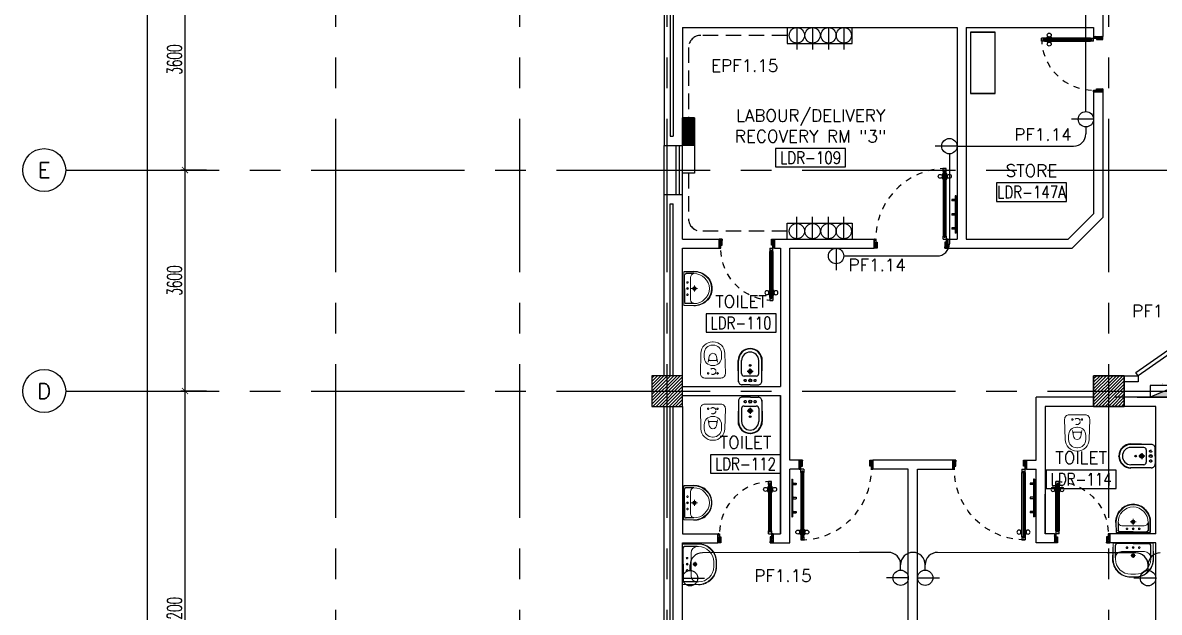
# Model space of a CAD drawing. Extents: x -0.4 to 91.9, y -1.1 to 78.4.
# Drawn here: x -0.35 to 18.17, y 9.35 to 18.95 of the extents above; entities that cross this region are included whole.
import ezdxf
from ezdxf.enums import TextEntityAlignment as Align

# ---------------------------------------------------------------- set-up
doc = ezdxf.new("R2010")
doc.units = 0
doc.header["$MEASUREMENT"] = 0
doc.header["$PDMODE"] = 34
for name, pattern in [('CENTERX2', [4, 2.5, -0.5, 0.5, -0.5]), ('DASHED', [0.75, 0.5, -0.25]), ('HIDDEN', [0.375, 0.25, -0.125]), ('HIDDEN2', [0.1875, 0.125, -0.0625])]:
    doc.linetypes.add(name, pattern=pattern)
doc.layers.get('0').update_dxf_attribs({"color": 11, "linetype": 'CONTINUOUS'})
doc.layers.get('DEFPOINTS').update_dxf_attribs({"color": 11, "linetype": 'CONTINUOUS'})
for name, color, linetype in [('A-TILES', 11, 'CONTINUOUS'), ('AX-CR', 11, 'CONTINUOUS'), ('AX-DIM', 11, 'CONTINUOUS'), ('AX-TXT', 11, 'CONTINUOUS'), ('AXES', 11, 'CENTERX2'), ('COL', 11, 'CONTINUOUS'), ('DOOR', 11, 'CONTINUOUS'), ('E-CLINE', 2, 'CONTINUOUS'), ('E-HLINE', 2, 'HIDDEN'), ('E-PANELBX', 3, 'CONTINUOUS'), ('E-SOCKETS', 4, 'CONTINUOUS'), ('E-TEXT', 4, 'CONTINUOUS'), ('E-WI', 6, 'CONTINUOUS'), ('FIX', 11, 'CONTINUOUS'), ('HAT', 11, 'CONTINUOUS'), ('INSUL', 11, 'CONTINUOUS'), ('NON-MEDICAL', 11, 'CONTINUOUS'), ('RM-BOX', 11, 'CONTINUOUS'), ('RM-NAME', 11, 'CONTINUOUS'), ('RM-NO', 11, 'CONTINUOUS'), ('WALL', 11, 'CONTINUOUS'), ('WIN', 11, 'CONTINUOUS')]:
    doc.layers.add(name, color=color, linetype=linetype)
doc.styles.add('ROMANS', font='ROMANS.shx', dxfattribs={"width": 0.6})
doc.dimstyles.new('STANDARD in', dxfattribs={"dimtxt": 0.24, "dimasz": 0.1, "dimexe": 0.07, "dimexo": 0.05, "dimgap": 0.05, "dimtad": 1, "dimdec": 0, "dimlfac": 1000, "dimzin": 0, "dimdsep": 46, "dimtxsty": 'ROMANS', "dimblk": 'ARCHTICK', "dimcen": 0.05, "dimdle": 0.05, "dimclrd": 7, "dimclre": 7, "dimclrt": 2, "dimadec": 0, "dimazin": 0, "dimtfac": 1, "dimtdec": 0, "dimtmove": 2, "dimatfit": 3, "dimldrblk": 'ARCHTICK', "dimfxl": 0, "dimtolj": 1, "dimtzin": 0, "dimarcsym": 0})

# ---------------------------------------------------------------- blocks, each defined once
blk = doc.blocks.new('*X80')
at = {"color": 0}
for p, q in [((31339, 125473), (31816, 125950)), ((31339, 125526), (31763, 125950)), ((31339, 125579), (31710, 125950)), ((31339, 125632), (31657, 125950)), ((31339, 125685), (31604, 125950)), ((31339, 125738), (31551, 125950)), ((31339, 125791), (31498, 125950)), ((31339, 125844), (31445, 125950)), ((31339, 125897), (31392, 125950)), ((31369, 125450), (31839, 125920)), ((31422, 125450), (31839, 125867)), ((31475, 125450), (31839, 125814)), ((31528, 125450), (31839, 125761)), ((31581, 125450), (31839, 125708)), ((31634, 125450), (31839, 125655)), ((31687, 125450), (31839, 125602)), ((31740, 125450), (31839, 125549)), ((31793, 125450), (31839, 125496))]:
    blk.add_line(p, q, dxfattribs=at)
blk = doc.blocks.new('*X79')
at = {"color": 0}
for p, q in [((24139, 125485), (24604, 125950)), ((24139, 125538), (24551, 125950)), ((24139, 125591), (24498, 125950)), ((24139, 125644), (24445, 125950)), ((24139, 125697), (24392, 125950)), ((24139, 125750), (24338, 125950)), ((24139, 125803), (24285, 125950)), ((24139, 125857), (24232, 125950)), ((24139, 125910), (24179, 125950)), ((24157, 125450), (24639, 125932)), ((24210, 125450), (24639, 125879)), ((24263, 125450), (24639, 125826)), ((24316, 125450), (24639, 125773)), ((24369, 125450), (24639, 125720)), ((24422, 125450), (24639, 125667)), ((24475, 125450), (24639, 125614)), ((24528, 125450), (24639, 125561)), ((24581, 125450), (24639, 125508)), ((24634, 125450), (24639, 125455))]:
    blk.add_line(p, q, dxfattribs=at)
blk = doc.blocks.new('RM1')
at = {"layer": 'RM-BOX'}
blk.add_lwpolyline([(570, -200), (-570, -200), (-570, -500), (570, -500)], close=True, dxfattribs=at)
at = {"layer": 'RM-NAME', "style": 'ROMANS'}
for tag, p in [('ROOMNAME1', (0, 324)), ('ROOMNAME2', (0, 0))]:
    blk.add_attdef(tag, text='', height=200, dxfattribs=at).set_placement(p, align=Align.MIDDLE)
at = {"layer": 'RM-NO', "style": 'ROMANS', "width": 0.8}
blk.add_attdef('ROOMNO', text='', height=200, dxfattribs=at).set_placement((0, -350), align=Align.MIDDLE)
blk = doc.blocks.new('AXL')
at = {"layer": 'AX-CR'}
blk.add_circle((-350, 0), 350, dxfattribs=at)
at = {"layer": 'AX-TXT', "style": 'ROMANS'}
blk.add_attdef('AX', text='', height=250, dxfattribs=at).set_placement((-350, 0), align=Align.MIDDLE)
blk = doc.blocks.new('_ARCHTICK')
at = {"color": 0, "linetype": 'ByBlock', "const_width": 0.15}
blk.add_lwpolyline([(-0.5, -0.5), (0.5, 0.5)], dxfattribs=at)
blk = doc.blocks.new('*D165')
at = {"layer": 'AX-DIM', "color": 7, "lineweight": -2, "ltscale": 0.3}
for p, q in [((1.683, 5.45), (1.683, 64.87)), ((9.805, 64.82), (1.613, 64.82)), ((10.483, 5.5), (1.613, 5.5))]:
    blk.add_line(p, q, dxfattribs=at)
at = {"layer": 'DEFPOINTS', "color": 0, "ltscale": 0.3}
for p in [(1.683, 64.82), (9.855, 64.82), (10.533, 5.5)]:
    blk.add_point(p, dxfattribs=at)
at = {"layer": 'AX-DIM', "color": 7, "lineweight": -2, "ltscale": 0.3, "xscale": 0.1, "yscale": 0.1, "zscale": 0.1}
for p, rotation in [((1.683, 64.82), 90), ((1.683, 5.5), 270)]:
    blk.add_blockref('_ARCHTICK', p, dxfattribs=dict(at, rotation=rotation))
at = {"layer": 'AX-DIM', "color": 2, "ltscale": 0.3, "insert": (1.513, 35.16), "char_height": 0.24, "attachment_point": 5, "rotation": 90, "style": 'ROMANS'}
blk.add_mtext('\\A1;59320', dxfattribs=at)
blk = doc.blocks.new('*D154')
at = {"layer": 'AX-DIM', "color": 7, "lineweight": -2, "ltscale": 0.3}
for p, q in [((2.295, 16.5), (2.295, 20.2)), ((2.645, 20.15), (2.225, 20.15)), ((2.645, 16.55), (2.225, 16.55))]:
    blk.add_line(p, q, dxfattribs=at)
at = {"layer": 'DEFPOINTS', "color": 0, "ltscale": 0.3}
for p in [(2.295, 20.15), (2.695, 20.15), (2.695, 16.55)]:
    blk.add_point(p, dxfattribs=at)
at = {"layer": 'AX-DIM', "color": 7, "lineweight": -2, "ltscale": 0.3, "xscale": 0.1, "yscale": 0.1, "zscale": 0.1}
for p, rotation in [((2.295, 20.15), 90), ((2.295, 16.55), 270)]:
    blk.add_blockref('_ARCHTICK', p, dxfattribs=dict(at, rotation=rotation))
at = {"layer": 'AX-DIM', "color": 2, "ltscale": 0.3, "insert": (2.125, 18.35), "char_height": 0.24, "attachment_point": 5, "rotation": 90, "style": 'ROMANS'}
blk.add_mtext('\\A1;3600', dxfattribs=at)
blk = doc.blocks.new('*D153')
at = {"layer": 'AX-DIM', "color": 7, "lineweight": -2, "ltscale": 0.3}
for p, q in [((2.645, 16.55), (2.225, 16.55)), ((2.295, 12.9), (2.295, 16.6)), ((2.645, 12.95), (2.225, 12.95))]:
    blk.add_line(p, q, dxfattribs=at)
at = {"layer": 'DEFPOINTS', "color": 0, "ltscale": 0.3}
for p in [(2.295, 16.55), (2.695, 16.55), (2.695, 12.95)]:
    blk.add_point(p, dxfattribs=at)
at = {"layer": 'AX-DIM', "color": 7, "lineweight": -2, "ltscale": 0.3, "xscale": 0.1, "yscale": 0.1, "zscale": 0.1}
for p, rotation in [((2.295, 16.55), 90), ((2.295, 12.95), 270)]:
    blk.add_blockref('_ARCHTICK', p, dxfattribs=dict(at, rotation=rotation))
at = {"layer": 'AX-DIM', "color": 2, "ltscale": 0.3, "insert": (2.125, 14.75), "char_height": 0.24, "attachment_point": 5, "rotation": 90, "style": 'ROMANS'}
blk.add_mtext('\\A1;3600', dxfattribs=at)
blk = doc.blocks.new('*D152')
at = {"layer": 'AX-DIM', "color": 7, "lineweight": -2, "ltscale": 0.3}
for p, q in [((2.295, 5.7), (2.295, 13)), ((2.645, 12.95), (2.225, 12.95)), ((2.645, 5.75), (2.225, 5.75))]:
    blk.add_line(p, q, dxfattribs=at)
at = {"layer": 'DEFPOINTS', "color": 0, "ltscale": 0.3}
for p in [(2.295, 12.95), (2.695, 12.95), (2.695, 5.75)]:
    blk.add_point(p, dxfattribs=at)
at = {"layer": 'AX-DIM', "color": 7, "lineweight": -2, "ltscale": 0.3, "xscale": 0.1, "yscale": 0.1, "zscale": 0.1}
for p, rotation in [((2.295, 12.95), 90), ((2.295, 5.75), 270)]:
    blk.add_blockref('_ARCHTICK', p, dxfattribs=dict(at, rotation=rotation))
at = {"layer": 'AX-DIM', "color": 2, "ltscale": 0.3, "insert": (2.125, 9.35), "char_height": 0.24, "attachment_point": 5, "rotation": 90, "style": 'ROMANS'}
blk.add_mtext('\\A1;7200', dxfattribs=at)
blk = doc.blocks.new('COL50')
at = {"layer": 'COL'}
blk.add_lwpolyline([(-250, 250), (-250, -250), (250, -250), (250, 250)], close=True, dxfattribs=at)
blk = doc.blocks.new('DOOR90')
at = {"layer": 'DOOR', "color": 0, "linetype": 'ByBlock'}
for p, q in [((-150, 0), (-150, -25)), ((-150, 0), (0, 0)), ((0, -50), (0, 0)), ((-1000, -25), (-1000, -75)), ((-1000, -75), (-1000, -25)), ((-950, -25), (-1000, -25)), ((-950, -75), (-1000, -75)), ((-970, -42), (-970, -58)), ((-950, -42), (-970, -42)), ((-950, -58), (-970, -58)), ((-950, -25), (-950, -42)), ((-950, -58), (-950, -75)), ((-918, -25), (-918, -18)), ((-828, -18), (-918, -18)), ((-918, -75), (-918, -82)), ((-828, -82), (-918, -82)), ((-905, -18), (-905, -9)), ((-905, -9), (-840, -9)), ((-905, -18), (-840, -18)), ((-905, -82), (-905, -91)), ((-905, -82), (-840, -82)), ((-905, -91), (-840, -91)), ((-840, -18), (-840, -9)), ((-840, -82), (-840, -91)), ((-828, -25), (-828, -18)), ((-828, -75), (-828, -82)), ((-200, -42), (-200, -25)), ((-200, -25), (-150, -25)), ((-180, -42), (-200, -42)), ((-200, -75), (-200, -58)), ((-200, -58), (-180, -58)), ((-150, -75), (-200, -75)), ((-180, -58), (-180, -42)), ((-150, -75), (-150, -25)), ((-150, -25), (-100, -25)), ((-100, -25), (-100, -50)), ((-100, -50), (0, -50)), ((-150, -900), (-150, -875)), ((-150, -875), (-100, -875)), ((0, -900), (-150, -900)), ((-150, -900), (0, -900)), ((-100, -850), (0, -850)), ((-100, -875), (-100, -850)), ((0, -850), (0, -900))]:
    blk.add_line(p, q, dxfattribs=at)
at = {"layer": 'DOOR', "color": 9, "linetype": 'ByBlock'}
for p, q in [((0, -50), (-114, 0)), ((0, -50), (-40, 0)), ((0, -50), (-100, -37)), ((0, -850), (-114, -900)), ((0, -850), (-100, -863)), ((0, -850), (-40, -900))]:
    blk.add_line(p, q, dxfattribs=at)
at = {"layer": 'DOOR', "linetype": 'ByBlock'}
for p, q in [((-200, -25), (-950, -25)), ((-200, -42), (-950, -42)), ((-200, -58), (-950, -58)), ((-950, -75), (-200, -75))]:
    blk.add_line(p, q, dxfattribs=at)
at = {"layer": 'DOOR', "color": 0, "linetype": 'ByBlock'}
for centre in [(-873, 24), (-873, -124)]:
    blk.add_circle(centre, 32.4, dxfattribs=at)
at = {"layer": 'DOOR', "color": 9, "linetype": 'ByBlock'}
for centre, radius, start, end in [((0, -50), 154, 161.1053, 166.2858), ((0, -50), 134, 158.1598, 169.28), ((0, -50), 94.4, 148.0182, 180), ((0, -50), 74.4, 137.7764, 180), ((0, -50), 114, 154.0838, 167.3774), ((0, -50), 54.4, 113.2074, 180), ((0, -50), 34.4, 90, 180), ((0, -50), 14.4, 90, 180), ((0, -850), 154, 193.7142, 198.8947), ((0, -850), 134, 190.72, 201.8402), ((0, -850), 94.4, 180, 211.9818), ((0, -850), 74.4, 180, 222.2236), ((0, -850), 54.4, 180, 246.7926), ((0, -850), 34.4, 180, 270), ((0, -850), 14.4, 180, 270)]:
    blk.add_arc(centre, radius, start, end, dxfattribs=at)
at = {"layer": 'DOOR', "linetype": 'HIDDEN', "ltscale": 0.5}
blk.add_arc((-150, -25), 850, 180, 270, dxfattribs=at)
blk = doc.blocks.new('DOOR100')
at = {"layer": 'DOOR', "color": 0, "linetype": 'ByBlock'}
for p, q in [((-25, 1300), (-75, 1300)), ((-75, 1300), (-25, 1300)), ((-75, 1250), (-75, 1300)), ((-25, 1250), (-25, 1300)), ((-82, 1205), (-91, 1205)), ((-91, 1205), (-91, 1140)), ((-82, 1140), (-91, 1140)), ((-75, 1218), (-82, 1218)), ((-82, 1128), (-82, 1218)), ((-82, 1205), (-82, 1140)), ((-75, 1128), (-82, 1128)), ((-58, 1250), (-75, 1250)), ((-42, 1270), (-58, 1270)), ((-58, 1250), (-58, 1270)), ((-42, 1250), (-42, 1270)), ((-25, 1250), (-42, 1250)), ((-25, 1218), (-18, 1218)), ((-25, 1128), (-18, 1128)), ((-18, 1128), (-18, 1218)), ((-18, 1205), (-9, 1205)), ((-18, 1205), (-18, 1140)), ((-18, 1140), (-9, 1140)), ((-9, 1205), (-9, 1140)), ((-75, 200), (-58, 200)), ((-75, 150), (-75, 200)), ((-58, 200), (-58, 180)), ((-42, 200), (-25, 200)), ((-42, 180), (-42, 200)), ((-25, 200), (-25, 150)), ((-1200, 0), (-1200, 150)), ((-1200, 150), (-1175, 150)), ((-1200, 150), (-1200, 0)), ((-1150, 0), (-1200, 0)), ((-1175, 150), (-1175, 100)), ((-1175, 100), (-1150, 100)), ((-1150, 100), (-1150, 0)), ((-75, 150), (-25, 150)), ((-58, 180), (-42, 180)), ((-50, 100), (-50, 0)), ((-25, 100), (-50, 100)), ((-50, 0), (0, 0)), ((0, 150), (-25, 150)), ((-25, 150), (-25, 100)), ((0, 150), (0, 0))]:
    blk.add_line(p, q, dxfattribs=at)
at = {"layer": 'DOOR', "linetype": 'ByBlock'}
for p, q in [((-75, 1250), (-75, 200)), ((-58, 200), (-58, 1250)), ((-42, 200), (-42, 1250)), ((-25, 200), (-25, 1250)), ((0, 0), (0, 150))]:
    blk.add_line(p, q, dxfattribs=at)
at = {"layer": 'DOOR', "color": 9, "linetype": 'ByBlock'}
for p, q in [((-1150, 0), (-1200, 114)), ((-1150, 0), (-1200, 40)), ((-1150, 0), (-1163, 100)), ((-50, 0), (0, 114)), ((-50, 0), (-37, 100)), ((-50, 0), (0, 40))]:
    blk.add_line(p, q, dxfattribs=at)
at = {"layer": 'DOOR', "color": 0, "linetype": 'ByBlock'}
for centre in [(-124, 1173), (24, 1173)]:
    blk.add_circle(centre, 32.4, dxfattribs=at)
at = {"layer": 'DOOR', "linetype": 'HIDDEN', "ltscale": 0.5}
blk.add_arc((-25, 150), 1150, 90, 180.0001, dxfattribs=at)
at = {"layer": 'DOOR', "color": 9, "linetype": 'ByBlock'}
for centre, radius, start, end in [((-1150, 0), 154, 103.7142, 108.8947), ((-1150, 0), 134, 100.72, 111.8402), ((-1150, 0), 94.4, 90, 121.9818), ((-1150, 0), 74.4, 90, 132.2236), ((-1150, 0), 54.4, 90, 156.7926), ((-1150, 0), 34.4, 90, 180), ((-1150, 0), 14.4, 90, 180), ((-50, 0), 94.4, 58.0182, 90), ((-50, 0), 74.4, 47.7764, 90), ((-50, 0), 54.4, 23.2074, 90), ((-50, 0), 34.4, 0, 90), ((-50, 0), 14.4, 0, 90), ((-50, 0), 134, 68.1598, 79.28), ((-50, 0), 114, 64.0838, 77.3774), ((-50, 0), 154, 71.1053, 76.2858)]:
    blk.add_arc(centre, radius, start, end, dxfattribs=at)
blk = doc.blocks.new('A$C49F1192B')
at = {"layer": 'DOOR', "color": 0, "linetype": 'ByBlock', "xscale": -1, "rotation": 270}
blk.add_blockref('DOOR100', (0, 1200), dxfattribs=at)
blk = doc.blocks.new('WC1')
at = {"layer": 'FIX', "lineweight": 20}
for p, q in [((-210, 204), (-538, 194)), ((-727, 5), (-727, -5)), ((-674, 5), (-674, -5)), ((-534, 24), (-540, 0)), ((-540, 0), (-534, -24)), ((-475, 141), (-538, 141)), ((-395, 76), (-490, 60)), ((-339, 5), (-339, -5)), ((-538, -141), (-475, -141)), ((-490, -60), (-395, -76)), ((-538, -194), (-210, -204))]:
    blk.add_line(p, q, dxfattribs=at)
at = {"layer": 'FIX', "linetype": 'Continuous', "lineweight": 20}
blk.add_line((-420, -47), (-420, 45), dxfattribs=at)
at = {"layer": 'FIX', "lineweight": 20}
blk.add_lwpolyline([(-213, -204), (-210, -204, 0.414214), (-137, -131), (-137, 0), (-137, 131, 0.414214), (-210, 204)], format="xyb", dxfattribs=at)
at = {"layer": 'FIX', "linetype": 'HIDDEN2', "lineweight": 20, "ltscale": 0.3}
blk.add_circle((-245, 0), 49.8, dxfattribs=at)
at = {"layer": 'FIX', "linetype": 'HIDDEN', "lineweight": 20, "ltscale": 0.05}
for centre in [(-213, 78), (-213, -77)]:
    blk.add_circle(centre, 11.6, dxfattribs=at)
at = {"layer": 'FIX', "lineweight": 20}
for centre, radius, start, end in [((-538, 5), 189, 90, 180), ((-538, 5), 136, 90, 180), ((-473, -7), 68.2, 128.9242, 152.8468), ((-464, -18), 82, 108.496, 128.9242), ((-475, 5), 136, 360, 90), ((-538, -5), 189, 180, 270), ((-538, -5), 136, 180, 270), ((-473, 7), 68.2, 207.1532, 231.0758), ((-464, 18), 82, 231.0758, 251.504), ((-475, -5), 136, 270, 0)]:
    blk.add_arc(centre, radius, start, end, dxfattribs=at)
at = {"layer": 'FIX', "linetype": 'Continuous', "lineweight": 20}
for centre, start, end in [((-443, 46), 357.6662, 91.6121), ((-442, -46), 268.3879, 2.3338)]:
    blk.add_arc(centre, 22.3, start, end, dxfattribs=at)
blk = doc.blocks.new('BIDET1')
at = {"layer": 'FIX'}
for p, q in [((-88, 190), (-428, 190)), ((-617, 2), (-617, -3)), ((-210, 140), (-420, 140)), ((-352, 1), (-352, 1)), ((-350, 5), (-350, 5)), ((-348, 1), (-348, 1)), ((-346, 5), (-346, 5)), ((-344, 9), (-344, 9)), ((-344, 1), (-344, 1)), ((-342, 5), (-342, 5)), ((-341, 9), (-341, 9)), ((-341, 1), (-341, 1)), ((-339, 5), (-339, 5)), ((-337, 1), (-337, 1)), ((-335, 5), (-335, 5)), ((-333, 1), (-333, 1)), ((-170, 100), (-170, -100)), ((-25, -3), (-25, 128)), ((-617, -8), (-617, -3)), ((-210, -140), (-420, -140)), ((-350, -2), (-350, -2)), ((-348, -6), (-348, -6)), ((-346, -2), (-346, -2)), ((-346, -10), (-346, -10)), ((-344, -6), (-344, -6)), ((-342, -2), (-342, -2)), ((-342, -10), (-342, -10)), ((-341, -6), (-341, -6)), ((-339, -2), (-339, -2)), ((-339, -10), (-339, -10)), ((-337, -6), (-337, -6)), ((-335, -2), (-335, -2)), ((-333, -6), (-333, -6)), ((-331, -2), (-331, -2)), ((-25, -3), (-25, -134)), ((-88, -190), (-428, -190))]:
    blk.add_line(p, q, dxfattribs=at)
at = {"layer": 'FIX', "linetype": 'ByBlock', "ltscale": 0.3}
for p, q in [((-75, 190), (-420, 197)), ((-75, -190), (-420, -197))]:
    blk.add_line(p, q, dxfattribs=at)
at = {"layer": 'FIX', "linetype": 'DASHED', "ltscale": 0.05}
for p, q in [((-196, 0), (-294, 0)), ((-245, 49), (-245, -49))]:
    blk.add_line(p, q, dxfattribs=at)
at = {"layer": 'FIX'}
for centre, radius in [((-342, 0), 13.8), ((-342, 0), 11), ((-245, 0), 31.7), ((-245, 0), 22.5), ((-98, 0), 24.5), ((-98, 0), 17.5)]:
    blk.add_circle(centre, radius, dxfattribs=at)
at = {"layer": 'FIX', "linetype": 'HIDDEN', "ltscale": 0.05}
for centre in [(-98, 80), (-98, -80)]:
    blk.add_circle(centre, 17.5, dxfattribs=at)
at = {"layer": 'FIX', "linetype": 'ByBlock', "ltscale": 0.3}
blk.add_arc((-420, 0), 197, 90, 270, dxfattribs=at)
at = {"layer": 'FIX'}
for centre, radius, start, end in [((-420, 0), 190, 90, 270), ((-87, 128), 62.1, 0.1463, 90.8397), ((-420, 0), 140, 90, 270), ((-210, 100), 40, 0, 90), ((-210, -100), 40, 270, 0), ((-87, -128), 62.1, 269.1603, 359.8537)]:
    blk.add_arc(centre, radius, start, end, dxfattribs=at)
blk = doc.blocks.new('LAV-003')
at = {"layer": 'FIX', "linetype": 'Continuous', "lineweight": 20}
for p, q in [((-328, -285), (-328, -25)), ((0, -165), (-188, -165)), ((0, -165), (187, -165)), ((327, -285), (327, -25)), ((-288, -285), (-288, -265)), ((287, -285), (287, -265)), ((0, -535), (-38, -535)), ((0, -535), (37, -535)), ((0, -575), (-38, -575)), ((0, -575), (37, -575))]:
    blk.add_line(p, q, dxfattribs=at)
at = {"layer": 'FIX', "linetype": 'ByBlock'}
blk.add_line((-328, -25), (327, -25), dxfattribs=at)
at = {"layer": 'FIX', "linetype": 'ByBlock', "ltscale": 0.3}
for p, q in [((-288, -265), (-288, -60)), ((0, -35), (-262, -35)), ((0, -35), (262, -35)), ((287, -265), (287, -60))]:
    blk.add_line(p, q, dxfattribs=at)
at = {"layer": 'FIX', "lineweight": 20}
for p, q in [((-16, -101), (15, -101)), ((0, -85), (0, -116))]:
    blk.add_line(p, q, dxfattribs=at)
at = {"layer": 'FIX', "linetype": 'DASHED', "lineweight": 20, "ltscale": 0.04}
for p, q in [((-36, -230), (37, -230)), ((0, -194), (0, -266))]:
    blk.add_line(p, q, dxfattribs=at)
at = {"layer": 'FIX', "linetype": 'Continuous', "lineweight": 20}
blk.add_lwpolyline([(295, -25), (0, -25), (-328, -25), (-335, -285, 0.414214), (-38, -582), (0, -582), (37, -582, 0.414214), (334, -285), (327, -25), (0, -25)], format="xyb", dxfattribs=at)
at = {"layer": 'FIX', "linetype": 'HIDDEN', "lineweight": 20, "ltscale": 0.05}
for centre in [(-100, -101), (100, -101)]:
    blk.add_circle(centre, 12.4, dxfattribs=at)
at = {"layer": 'FIX', "lineweight": 20}
for centre, radius in [((0, -101), 15.5), ((0, -230), 29.5), ((0, -230), 22.5)]:
    blk.add_circle(centre, radius, dxfattribs=at)
at = {"layer": 'FIX', "linetype": 'Continuous', "lineweight": 20}
for centre, radius, start, end in [((-188, -265), 100, 90, 180), ((187, -265), 100, 0, 90), ((-38, -285), 290, 180, 270), ((-38, -285), 250, 180, 270), ((37, -285), 250, 270, 0), ((37, -285), 290, 270, 0)]:
    blk.add_arc(centre, radius, start, end, dxfattribs=at)
at = {"layer": 'FIX', "linetype": 'ByBlock', "ltscale": 0.3}
for centre, start, end in [((-262, -60), 90, 180), ((262, -60), 0, 90)]:
    blk.add_arc(centre, 25, start, end, dxfattribs=at)
blk = doc.blocks.new('LAV1')
at = {"layer": 'FIX', "linetype": 'ByBlock', "ltscale": 0.3}
for p, q in [((-280, 210), (-275, 50)), ((-245, 210), (-245, 85)), ((245, 210), (245, 85)), ((280, 210), (275, 50)), ((0, 60), (-220, 60)), ((0, 60), (220, 60))]:
    blk.add_line(p, q, dxfattribs=at)
at = {"layer": 'FIX', "linetype": 'Continuous', "lineweight": 20}
for p, q in [((-275, 210), (-275, 50)), ((275, 210), (275, 50)), ((0, 50), (-275, 50)), ((0, 50), (-252, 50)), ((0, 155), (-181, 155)), ((0, 155), (181, 155)), ((0, 50), (252, 50)), ((0, 50), (275, 50))]:
    blk.add_line(p, q, dxfattribs=at)
at = {"layer": 'FIX', "linetype": 'DASHED', "lineweight": 20, "ltscale": 0.05}
for p, q in [((50, 220), (-50, 220)), ((0, 170), (0, 270)), ((0, 170), (0, 270))]:
    blk.add_line(p, q, dxfattribs=at)
at = {"layer": 'FIX', "lineweight": 20}
for p, q in [((16, 107), (-15, 107)), ((0, 92), (0, 123))]:
    blk.add_line(p, q, dxfattribs=at)
for centre, radius in [((0, 220), 29.5), ((0, 220), 22.5), ((0, 107), 15.5)]:
    blk.add_circle(centre, radius, dxfattribs=at)
at = {"layer": 'FIX', "linetype": 'HIDDEN', "lineweight": 20, "ltscale": 0.05}
for centre in [(-100, 107), (100, 107)]:
    blk.add_circle(centre, 12.4, dxfattribs=at)
at = {"layer": 'FIX', "linetype": 'ByBlock', "ltscale": 0.3}
for centre, radius, start, end in [((7, 220), 287, 91.3776, 182.0064), ((-7, 220), 287, 357.9936, 88.6224), ((-220, 85), 24.9, 179.7021, 269.9486), ((220, 85), 24.9, 270.0514, 0.2979)]:
    blk.add_arc(centre, radius, start, end, dxfattribs=at)
at = {"layer": 'FIX', "linetype": 'Continuous', "lineweight": 20}
for centre, radius, start, end in [((8, 217), 283, 91.6988, 181.351), ((8, 212), 253, 91.7328, 180.4884), ((-8, 217), 283, 358.649, 88.3012), ((-8, 212), 253, 359.5116, 88.2672), ((-179, 222), 66.9, 190.2006, 268.0786), ((179, 222), 66.9, 271.9214, 349.7994)]:
    blk.add_arc(centre, radius, start, end, dxfattribs=at)
blk = doc.blocks.new('BHU')
at = {"color": 8}
for p, q in [((0, -311), (145, 1)), ((0, -340), (159, 1)), ((0, -370), (173, 1)), ((0, -399), (187, 1)), ((0, -281), (132, 1)), ((0, -251), (118, 1)), ((0, -15), (7, 1)), ((0, -44), (21, 1)), ((0, -74), (35, 1)), ((0, -104), (49, 1)), ((0, -133), (63, 1)), ((0, -163), (76, 1)), ((0, -192), (90, 1)), ((0, -222), (104, 1)), ((0, -429), (199, -1)), ((4, -450), (199, -31)), ((18, -450), (199, -61)), ((32, -450), (199, -90)), ((45, -450), (199, -120)), ((59, -450), (199, -149)), ((73, -450), (199, -179)), ((87, -450), (199, -208)), ((101, -450), (199, -238)), ((114, -450), (199, -268)), ((128, -450), (199, -297)), ((142, -450), (199, -327)), ((156, -450), (199, -356)), ((169, -450), (199, -386)), ((183, -450), (199, -416)), ((197, -450), (199, -445))]:
    blk.add_line(p, q, dxfattribs=at)
at = {"layer": 'E-SOCKETS'}
for p, q in [((0, 450), (199, 450)), ((0, -450), (0, 450)), ((199, 450), (199, -450))]:
    blk.add_line(p, q, dxfattribs=at)
at = {"layer": 'E-SOCKETS', "color": 4}
for p, q in [((0, 1), (199, 1)), ((0, -450), (199, -450))]:
    blk.add_line(p, q, dxfattribs=at)
blk = doc.blocks.new('E-PBX')
at = {"layer": 'E-PANELBX'}
h = blk.add_hatch(color=256, dxfattribs=at)
h.paths.add_polyline_path([(34, 190), (-225, 190), (34, 81)])
h.paths.add_polyline_path([(225, 190), (34, 190), (34, 81), (225, 0)])
blk.add_line((225, 0), (-225, 190), dxfattribs=at)
blk.add_lwpolyline([(-225, 190), (225, 190), (225, 0), (-225, 0)], close=True, dxfattribs=at)

msp = doc.modelspace()

# ---------------------------------------------------------------- linework, layer by layer
at = {"layer": 'AXES'}
for p, q in [((4.75, -1.1143), (4.75, 77.6984)), ((7.75, -1.1143), (7.75, 77.6984)), ((17.35, -1.1143), (17.35, 77.6984)), ((10.15, -1.1143), (10.15, 43.805)), ((0.35, 16.55), (68.39, 16.55)), ((0.35, 12.95), (68.39, 12.95))]:
    msp.add_line(p, q, dxfattribs=at)
at = {"layer": 'COL'}
msp.add_lwpolyline([(17.1, 13.2), (17.6, 13.2), (17.6, 12.7), (17.1, 12.7)], close=True, dxfattribs=at)
at = {"layer": 'E-CLINE', "color": 4, "linetype": 'ByBlock'}
for p, q in [((16.975, 17.5027), (16.975, 19.2749)), ((16.975, 17.2527), (16.975, 17.1394)), ((13.2876, 10.3216), (10.725, 10.3155)), ((13.7562, 10.3216), (13.2876, 10.3216)), ((17.3188, 10.3155), (14.5562, 10.3216)), ((17.7875, 10.3155), (17.3188, 10.3155)), ((10.525, 10.0269), (10.525, 10.1155)), ((13.9562, 10.033), (13.9562, 10.1216)), ((14.3563, 10.033), (14.3563, 10.1216)), ((17.9875, 10.0269), (17.9875, 10.1155))]:
    msp.add_line(p, q, dxfattribs=at)
at = {"layer": 'E-CLINE', "color": 4, "linetype": 'ByBlock', "ltscale": 0.3}
for p, q in [((14.875, 16.9394), (16.775, 16.9394)), ((14.75, 16.8144), (14.75, 15.35)), ((13.0284, 15.15), (14.55, 15.15))]:
    msp.add_line(p, q, dxfattribs=at)
at = {"layer": 'E-CLINE', "color": 4, "linetype": 'ByBlock'}
for centre, start, end in [((16.775, 17.1394), 270, 0), ((10.725, 10.1155), 90, 180), ((13.7562, 10.1216), 0, 90), ((14.1562, 10.1216), 90, 180), ((14.1562, 10.1216), 0, 90), ((14.5562, 10.1216), 90, 180), ((17.7875, 10.1155), 0, 90), ((18.1875, 10.1155), 90, 180)]:
    msp.add_arc(centre, 0.2, start, end, dxfattribs=at)
at = {"layer": 'E-CLINE', "color": 4, "linetype": 'ByBlock', "ltscale": 0.3}
msp.add_arc((14.55, 15.35), 0.2, 270, 0, dxfattribs=at)
at = {"layer": 'E-HLINE', "color": 4}
for p, q in [((12.1085, 18.7446), (10.6997, 18.7446)), ((10.4997, 18.5446), (10.4997, 17.4011)), ((10.4997, 16.5011), (10.4997, 15.7554)), ((12.1085, 15.5554), (10.6997, 15.5554))]:
    msp.add_line(p, q, dxfattribs=at)
for centre, start, end in [((10.6997, 18.5446), 90, 180), ((10.6997, 15.7554), 180, 270)]:
    msp.add_arc(centre, 0.2, start, end, dxfattribs=at)
at = {"layer": 'E-SOCKETS'}
for p, q in [((12.1092, 18.875), (12.1092, 18.6143)), ((12.1092, 18.875), (13.1658, 18.875)), ((12.2654, 18.8698), (12.2654, 18.5115)), ((12.5207, 18.8698), (12.5207, 18.5115)), ((12.7816, 18.8698), (12.7816, 18.5115)), ((13.0297, 18.8698), (13.0297, 18.5115)), ((13.1658, 18.6143), (13.1658, 18.875)), ((12.1092, 18.6143), (13.1658, 18.6143)), ((17.1, 17.3777), (16.7417, 17.3777)), ((14.875, 16.9394), (14.5167, 16.9394)), ((12.2654, 15.4302), (12.2654, 15.7885)), ((12.5207, 15.4302), (12.5207, 15.7885)), ((12.7816, 15.4302), (12.7816, 15.7885)), ((13.0297, 15.4302), (13.0297, 15.7885)), ((12.1092, 15.425), (12.1092, 15.6857)), ((12.1092, 15.6857), (13.1658, 15.6857)), ((13.1658, 15.6857), (13.1658, 15.425)), ((12.1092, 15.425), (13.1658, 15.425)), ((12.9034, 15.275), (12.9034, 14.9167)), ((10.4, 9.9019), (10.7583, 9.9019)), ((14.0812, 9.908), (13.7229, 9.908)), ((14.2313, 9.908), (14.5896, 9.908)), ((18.1125, 9.9019), (17.7542, 9.9019))]:
    msp.add_line(p, q, dxfattribs=at)
for centre in [(12.2654, 18.7448), (12.5207, 18.7448), (12.7816, 18.7448), (13.0297, 18.7448), (16.975, 17.3777), (14.75, 16.9394), (12.2654, 15.5552), (12.5207, 15.5552), (12.7816, 15.5552), (13.0297, 15.5552), (12.9034, 15.15), (10.525, 9.9019), (13.9562, 9.908), (14.3563, 9.908), (17.9875, 9.9019)]:
    msp.add_circle(centre, 0.125, dxfattribs=at)
at = {"layer": 'E-WI', "color": 4}
msp.add_lwpolyline([(18.2262, 13.0668, 0, 0.1162, 0), (18.2163, 13.299, 0, 0, 0), (18.2124, 13.3704, 0, 0, 0), (18.2104, 14.0347, 0, 0, 0)], format="xyseb", dxfattribs=at)
at = {"layer": 'INSUL'}
for p, q in [((10.2, 19.9), (10.2, 17.1)), ((10.25, 19.9), (10.25, 17.1)), ((10.2, 17.1), (10.25, 17.1)), ((10.2, 13.2), (10.2, 16)), ((10.2, 16), (10.25, 16)), ((10.25, 13.2), (10.25, 16)), ((10.2, 6), (10.2, 12.7)), ((10.25, 6), (10.25, 12.7))]:
    msp.add_line(p, q, dxfattribs=at)
at = {"layer": 'NON-MEDICAL'}
for p, q in [((15.4946, 18.7949), (15.0946, 18.7949)), ((15.0946, 18.7949), (15.4946, 18.7949)), ((15.0946, 18.7949), (15.0946, 17.7949)), ((15.4946, 17.7949), (15.4946, 18.7949)), ((15.0946, 17.7949), (15.4946, 17.7949)), ((15.4946, 17.7949), (15.0946, 17.7949)), ((14.8588, 16.1323), (14.8471, 16.1323)), ((14.8471, 16.1323), (14.8471, 15.5227)), ((14.8588, 16.1323), (14.8588, 15.5227)), ((14.7884, 16.07), (14.7884, 16.0466)), ((14.8424, 16.07), (14.7884, 16.07)), ((14.8424, 16.0466), (14.7884, 16.0466)), ((14.8424, 16.0814), (14.8424, 16.0352)), ((14.8471, 16.0814), (14.8424, 16.0814)), ((14.8471, 16.0352), (14.8424, 16.0352)), ((14.8424, 15.8393), (14.7884, 15.8393)), ((14.7884, 15.8393), (14.7884, 15.8158)), ((14.8424, 15.8158), (14.7884, 15.8158)), ((14.8424, 15.8506), (14.8424, 15.8045)), ((14.8471, 15.8506), (14.8424, 15.8506)), ((14.8471, 15.8045), (14.8424, 15.8045)), ((14.8424, 15.6085), (14.7884, 15.6085)), ((14.7884, 15.6085), (14.7884, 15.585)), ((14.8424, 15.585), (14.7884, 15.585)), ((14.8471, 15.6198), (14.8424, 15.6198)), ((14.8424, 15.6198), (14.8424, 15.5737)), ((14.8471, 15.5737), (14.8424, 15.5737)), ((14.8588, 15.5227), (14.8471, 15.5227)), ((12.1812, 11.5131), (12.1929, 11.5131)), ((12.1812, 11.5131), (12.1812, 10.9035)), ((12.1929, 11.5131), (12.1929, 10.9035)), ((16.1349, 11.5131), (16.1232, 11.5131)), ((16.1232, 11.5131), (16.1232, 10.9035)), ((16.1349, 11.5131), (16.1349, 10.9035)), ((12.1929, 11.4621), (12.1975, 11.4621)), ((12.1929, 11.416), (12.1975, 11.416)), ((12.1975, 11.4621), (12.1975, 11.416)), ((12.1975, 11.4508), (12.2515, 11.4508)), ((12.1975, 11.4273), (12.2515, 11.4273)), ((12.2515, 11.4508), (12.2515, 11.4273)), ((16.0646, 11.4508), (16.0646, 11.4273)), ((16.1186, 11.4508), (16.0646, 11.4508)), ((16.1186, 11.4273), (16.0646, 11.4273)), ((16.1186, 11.4621), (16.1186, 11.416)), ((16.1232, 11.4621), (16.1186, 11.4621)), ((16.1232, 11.416), (16.1186, 11.416)), ((12.1929, 11.2313), (12.1975, 11.2313)), ((12.1929, 11.1852), (12.1975, 11.1852)), ((12.1975, 11.2313), (12.1975, 11.1852)), ((12.1975, 11.22), (12.2515, 11.22)), ((12.1975, 11.1965), (12.2515, 11.1965)), ((12.2515, 11.22), (12.2515, 11.1965)), ((16.1186, 11.22), (16.0646, 11.22)), ((16.0646, 11.22), (16.0646, 11.1965)), ((16.1186, 11.1965), (16.0646, 11.1965)), ((16.1186, 11.2313), (16.1186, 11.1852)), ((16.1232, 11.2313), (16.1186, 11.2313)), ((16.1232, 11.1852), (16.1186, 11.1852)), ((12.1929, 11.0006), (12.1975, 11.0006)), ((12.1929, 10.9544), (12.1975, 10.9544)), ((12.1975, 11.0006), (12.1975, 10.9544)), ((12.1975, 10.9892), (12.2515, 10.9892)), ((12.1975, 10.9658), (12.2515, 10.9658)), ((12.2515, 10.9892), (12.2515, 10.9658)), ((16.1186, 10.9892), (16.0646, 10.9892)), ((16.0646, 10.9892), (16.0646, 10.9658)), ((16.1186, 10.9658), (16.0646, 10.9658)), ((16.1232, 11.0006), (16.1186, 11.0006)), ((16.1186, 11.0006), (16.1186, 10.9544)), ((16.1232, 10.9544), (16.1186, 10.9544)), ((12.1812, 10.9035), (12.1929, 10.9035)), ((16.1349, 10.9035), (16.1232, 10.9035))]:
    msp.add_line(p, q, dxfattribs=at)
at = {"layer": 'WALL'}
for p, q in [((10.1, 19.9), (10.1, 16.95)), ((17.25, 19.9), (17.25, 18.725)), ((10.4, 18.875), (14.875, 18.875)), ((10.4, 18.875), (10.4, 16.95)), ((14.875, 18.875), (14.875, 15.425)), ((15.025, 18.875), (17.1, 18.875)), ((15.025, 18.875), (15.025, 15.425)), ((17.1, 18.875), (17.1, 18.725)), ((17.1, 18.725), (17.25, 18.725)), ((17.1, 17.825), (17.25, 17.825)), ((17.1, 17.825), (17.1, 15.8371)), ((17.25, 17.825), (17.25, 15.775)), ((10.1, 16.95), (10.4, 16.95)), ((10.1, 13.2), (10.1, 16.15)), ((10.1, 16.15), (10.4, 16.15)), ((10.4, 15.425), (10.4, 16.15)), ((10.4, 15.425), (11, 15.425)), ((11, 15.425), (11, 15.275)), ((11.9, 15.425), (11.9, 15.275)), ((11.9, 15.425), (13.525, 15.425)), ((13.525, 15.425), (13.525, 15.275)), ((14.725, 15.425), (14.875, 15.425)), ((14.725, 15.425), (14.725, 15.275)), ((15.025, 15.425), (16.6879, 15.425)), ((10.4, 15.275), (11, 15.275)), ((10.4, 13.2), (10.4, 15.275)), ((11.9, 15.275), (12, 15.275)), ((12, 15.275), (12, 13.025)), ((12.15, 11.825), (12.15, 15.275)), ((12.15, 15.275), (13.525, 15.275)), ((14.725, 15.275), (16.75, 15.275)), ((17.4848, 13.1982), (17.6348, 13.1982)), ((17.6348, 13.1982), (17.8261, 13.1982)), ((17.8261, 13.1982), (17.8261, 13.0982)), ((10.4, 13.025), (12, 13.025)), ((17.8261, 13.0982), (17.6, 13.0982)), ((10.4, 12.875), (12, 12.875)), ((12, 10.625), (12, 12.875)), ((12, 12.875), (12, 10.625)), ((16.1625, 11.825), (16.1625, 12.85)), ((17.1, 12.85), (16.1625, 12.85)), ((20.0625, 12.85), (17.45, 12.85)), ((17.8112, 12.85), (19.8862, 12.85)), ((17.8112, 12.85), (19.8862, 12.85)), ((10.1, 6), (10.1, 12.7)), ((10.4, 12.7), (10.4, 10.625)), ((17.1, 12.7), (16.3125, 12.7)), ((16.3125, 12.7), (16.3125, 10.625)), ((18.1125, 12.7), (17.6, 12.7)), ((18.1125, 10.625), (18.1125, 12.7)), ((12.3046, 11.825), (12.15, 11.825)), ((12.15, 10.475), (12.15, 11.675)), ((12.3046, 11.675), (12.15, 11.675)), ((12.3046, 11.675), (12.3046, 11.825)), ((14.8079, 11.825), (13.5046, 11.825)), ((13.5046, 11.675), (13.5046, 11.825)), ((14.08, 11.675), (13.5046, 11.675)), ((14.08, 6), (14.08, 11.675)), ((14.23, 11.675), (14.8079, 11.675)), ((14.23, 6), (14.23, 11.675)), ((14.8079, 11.675), (14.8079, 11.825)), ((16.0079, 11.675), (16.0079, 11.825)), ((16.0079, 11.825), (16.1625, 11.825)), ((16.0079, 11.675), (16.1625, 11.675)), ((16.1625, 10.475), (16.1625, 11.675)), ((16.3125, 10.625), (16.3125, 11.2695)), ((10.4, 10.625), (10.978, 10.625)), ((10.978, 10.625), (10.978, 10.475)), ((11.878, 10.625), (12, 10.625)), ((11.878, 10.625), (11.878, 10.475)), ((16.4625, 10.625), (16.3125, 10.625)), ((16.4625, 10.625), (16.4625, 10.475)), ((17.3625, 10.625), (17.3625, 10.475)), ((18.1125, 10.625), (17.3625, 10.625)), ((10.4, 6), (10.4, 10.475)), ((10.4, 10.475), (10.978, 10.475)), ((11.878, 10.475), (12.15, 10.475)), ((16.4625, 10.475), (16.1625, 10.475)), ((18.1125, 10.475), (17.3625, 10.475)), ((18.1125, 6), (18.1125, 10.475))]:
    msp.add_line(p, q, dxfattribs=at)
at = {"layer": 'WALL', "linetype": 'ByBlock'}
for p, q in [((17.1, 15.8371), (16.6879, 15.425)), ((17.25, 15.775), (16.75, 15.275))]:
    msp.add_line(p, q, dxfattribs=at)
at = {"layer": 'WALL'}
msp.add_lwpolyline([(17.8261, 13.1982), (17.7886, 13.2521), (18.671, 13.8669), (18.7085, 13.813)], close=True, dxfattribs=at)
at = {"layer": 'WALL', "linetype": 'ByBlock', "ltscale": 0.3}
for points in [[(9.9, 12.7), (10.4, 12.7), (10.4, 13.2), (9.9, 13.2)], [(17.6, 13.2), (17.1, 13.2), (17.1, 12.7), (17.6, 12.7)]]:
    msp.add_lwpolyline(points, close=True, dxfattribs=at)
at = {"layer": 'WIN'}
for p, q in [((10.1, 16.15), (10.1, 16.95)), ((10.3, 16.15), (10.3, 16.95)), ((10.35, 16.15), (10.35, 16.95)), ((10.4, 16.15), (10.4, 16.95))]:
    msp.add_line(p, q, dxfattribs=at)

# ---------------------------------------------------------------- block references
at = {"layer": 'A-TILES', "linetype": 'ByBlock', "ltscale": 0.3, "xscale": 0.001, "yscale": 0.001, "zscale": 0.001}
for name, p in [('LAV1', (17.7441, 10.598)), ('LAV-003', (17.7445, 10.5))]:
    msp.add_blockref(name, p, dxfattribs=at)
at = {"layer": 'AXES', "xscale": 0.001, "yscale": 0.001, "zscale": 0.001}
for p, values in [((0.35, 16.55), {'AX': 'E'}), ((0.35, 12.95), {'AX': 'D'})]:
    msp.add_blockref('AXL', p, dxfattribs=at).add_auto_attribs(values)
at = {"layer": 'COL', "xscale": 0.001, "yscale": 0.001, "zscale": 0.001}
for p in [(10.15, 12.95), (17.35, 12.95)]:
    msp.add_blockref('COL50', p, dxfattribs=at)
at = {"layer": 'DOOR', "color": 0, "linetype": 'ByBlock', "ltscale": 0.3, "xscale": 0.001, "yscale": 0.001, "zscale": 0.001}
msp.add_blockref('DOOR90', (17.25, 18.725), dxfattribs=at)
at = {"layer": 'DOOR', "color": 0, "yscale": 0.001, "zscale": 0.001}
for p, xscale, rotation in [((13.525, 15.275), -0.001, 270), ((13.5046, 11.825), -0.001, 90), ((14.8079, 11.825), 0.001, 270)]:
    msp.add_blockref('A$C49F1192B', p, dxfattribs=dict(at, xscale=xscale, rotation=rotation))
at = {"layer": 'DOOR', "color": 0, "linetype": 'ByBlock', "yscale": 0.001, "zscale": 0.001}
for p, xscale, rotation in [((11.9, 15.425), -0.001, 270), ((11.878, 10.475), 0.001, 270), ((16.4625, 10.475), -0.001, 90)]:
    msp.add_blockref('DOOR90', p, dxfattribs=dict(at, xscale=xscale, rotation=rotation))
at = {"layer": 'E-CLINE', "xscale": 0.0009999999892897904, "yscale": 0.0009999999892897904, "zscale": 0.001, "rotation": 180}
msp.add_blockref('BHU', (10.5994, 16.9511), dxfattribs=at)
at = {"layer": 'E-PANELBX', "xscale": -0.0009999999892897904, "yscale": 0.0009999999892897904, "zscale": 0.001, "rotation": 180}
msp.add_blockref('E-PBX', (18.2487, 13.04), dxfattribs=at)
at = {"layer": 'FIX', "yscale": 0.001, "zscale": 0.001}
for name, p, xscale, rotation in [('LAV1', (10.375, 14.619), -0.001, 270), ('WC1', (10.896, 13.025), 0.001, 270), ('BIDET1', (11.5042, 13.025), 0.001, 270), ('BIDET1', (11.504, 12.875), 0.001, 90), ('WC1', (10.896, 12.875), 0.001, 90), ('WC1', (16.8325, 12.7), 0.001, 90), ('LAV1', (10.375, 11.129), 0.001, 270), ('LAV-003', (10.375, 10.1285), 0.001, 90)]:
    msp.add_blockref(name, p, dxfattribs=dict(at, xscale=xscale, rotation=rotation))
for name, p, xscale in [('BIDET1', (18.1288, 11.8905), 0.001), ('LAV1', (17.7445, 10.598), -0.001)]:
    msp.add_blockref(name, p, dxfattribs=dict(at, xscale=xscale))
at = {"layer": 'HAT', "xscale": 0.001, "yscale": 0.001, "zscale": 0.001}
for name in ['*X79', '*X80']:
    msp.add_blockref(name, (-14.2392, -112.7497), dxfattribs=at)
at = {"layer": 'RM-NAME', "xscale": 0.001, "yscale": 0.001, "zscale": 0.001}
for p, values in [((12.4889, 17.1008), {'ROOMNO': 'LDR-109', 'ROOMNAME2': 'RECOVERY RM "3"', 'ROOMNAME1': 'LABOUR/DELIVERY'}), ((16.0881, 16.5404), {'ROOMNO': 'LDR-147A', 'ROOMNAME2': 'STORE'}), ((11.3553, 14.4084), {'ROOMNO': 'LDR-110', 'ROOMNAME2': 'TOILET'}), ((11.4278, 12.1128), {'ROOMNO': 'LDR-112', 'ROOMNAME2': 'TOILET'}), ((16.8972, 11.8635), {'ROOMNO': 'LDR-114', 'ROOMNAME2': 'TOILET'})]:
    msp.add_blockref('RM1', p, dxfattribs=at).add_auto_attribs(values)

# ---------------------------------------------------------------- texts
at = {"layer": 'E-HLINE', "color": 4, "style": 'ROMANS'}
msp.add_text('PF1', height=0.2, dxfattribs=at).set_placement((17.7294, 14.1535))
at = {"layer": 'E-TEXT', "color": 4, "style": 'ROMANS'}
for s, p in [(' EPF1.15', (10.7299, 18.1524)), (' PF1.14', (15.6714, 17.0289)), (' PF1.14', (12.9697, 14.9032)), (' PF1.15', (11.4343, 9.8409))]:
    msp.add_text(s, height=0.2, dxfattribs=at).set_placement(p)

# ---------------------------------------------------------------- dimensions: what is measured, and where the dimension line sits
at = {"layer": 'AX-DIM'}
for base, p1, p2, picture, middle in [((1.6833, 64.82), (10.5333, 5.5), (9.8548, 64.82), '*D165', (1.5133, 35.16)), ((2.2948, 20.15), (2.6948, 16.55), (2.6948, 20.15), '*D154', (2.1248, 18.35)), ((2.2948, 16.55), (2.6948, 12.95), (2.6948, 16.55), '*D153', (2.1248, 14.75)), ((2.2948, 12.95), (2.6948, 5.75), (2.6948, 12.95), '*D152', (2.1248, 9.35))]:
    dim = msp.add_linear_dim(base=base, p1=p1, p2=p2, angle=90, dimstyle='STANDARD in', dxfattribs=at)
    dim.commit()
    dim.dimension.update_dxf_attribs({"geometry": picture, "text_midpoint": middle})

doc.saveas('drawing.dxf')
